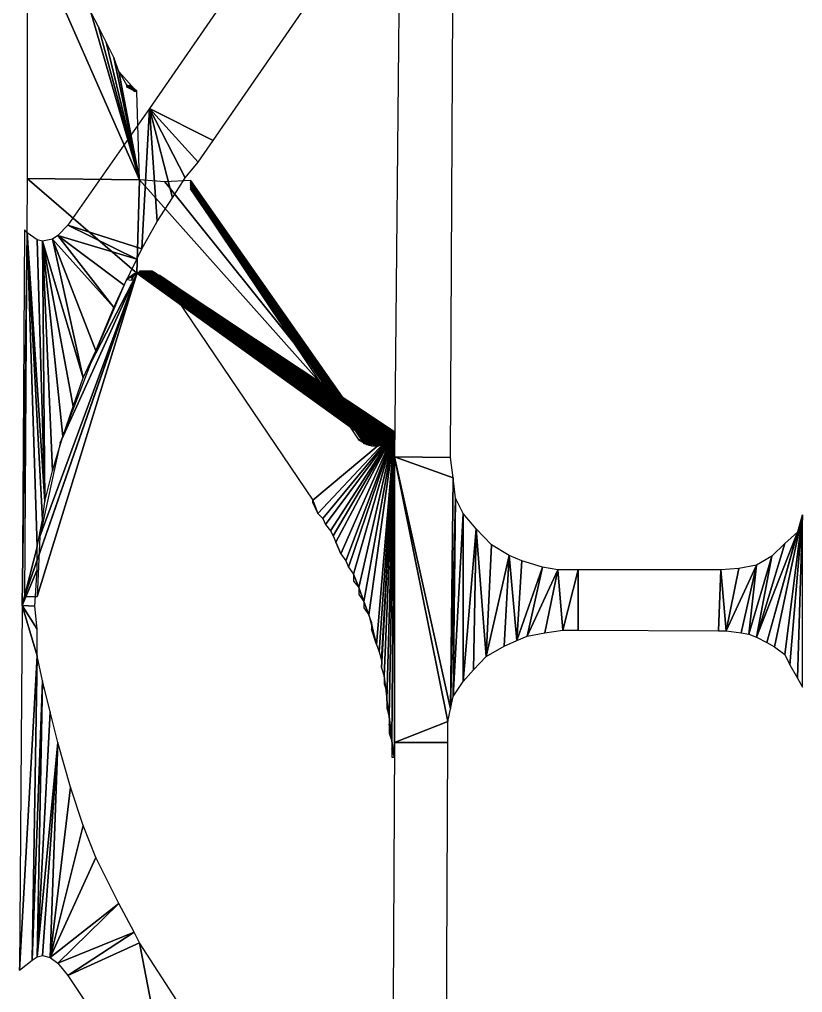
# Model space of a CAD drawing. Extents: x -35426928 to -35396732, y 11996534 to 12011444.
# Drawn here: x -35416552 to -35415324, y 12004177 to 12005702 of the extents above; entities that cross this region are included whole.
import ezdxf

# ---------------------------------------------------------------- set-up
doc = ezdxf.new("R2010")
doc.units = 0

msp = doc.modelspace()

# ---------------------------------------------------------------- linework, layer by layer
at = {"layer": 'mg_to_dxf', "color": 52}
for points in [[(-35416124, 12005888), (-35416348, 12005563), (-35416248, 12005513), (-35416024, 12005838)], [(-35416440, 12005714), (-35416440, 12005714), (-35416540, 12005852), (-35416364, 12005451)], [(-35416364, 12005451), (-35416364, 12005451), (-35416540, 12005852), (-35416540, 12005453)], [(-35415956, 12005823), (-35415964, 12005017), (-35415876, 12005016), (-35415872, 12005824)], [(-35416428, 12005691), (-35416428, 12005691), (-35416440, 12005714), (-35416364, 12005451)], [(-35416416, 12005667), (-35416416, 12005667), (-35416428, 12005691), (-35416364, 12005451)], [(-35416404, 12005643), (-35416404, 12005643), (-35416416, 12005667), (-35416364, 12005451)], [(-35416396, 12005621), (-35416396, 12005621), (-35416404, 12005643), (-35416364, 12005451)], [(-35416396, 12005621), (-35416396, 12005621), (-35416364, 12005451), (-35416368, 12005589)], [(-35416396, 12005621), (-35416396, 12005621), (-35416384, 12005600), (-35416368, 12005589)], [(-35416384, 12005600), (-35416384, 12005600), (-35416384, 12005597), (-35416368, 12005589)], [(-35416384, 12005597), (-35416384, 12005597), (-35416368, 12005589), (-35416380, 12005599)], [(-35416384, 12005597), (-35416384, 12005597), (-35416368, 12005589)], [(-35416384, 12005597), (-35416384, 12005597), (-35416384, 12005597), (-35416368, 12005589)], [(-35416384, 12005597), (-35416384, 12005597), (-35416368, 12005589)], [(-35416380, 12005599), (-35416380, 12005599), (-35416368, 12005589)], [(-35416380, 12005599), (-35416380, 12005599), (-35416380, 12005599), (-35416368, 12005589)], [(-35416380, 12005599), (-35416380, 12005599), (-35416368, 12005589)], [(-35416380, 12005599), (-35416380, 12005599), (-35416380, 12005599), (-35416368, 12005589)], [(-35416380, 12005599), (-35416380, 12005599), (-35416368, 12005589)], [(-35416380, 12005599), (-35416380, 12005599), (-35416380, 12005599), (-35416368, 12005589)], [(-35416380, 12005599), (-35416380, 12005599), (-35416368, 12005589)], [(-35416380, 12005599), (-35416380, 12005599), (-35416380, 12005599), (-35416368, 12005589)], [(-35416380, 12005599), (-35416380, 12005599), (-35416368, 12005589)], [(-35416380, 12005599), (-35416380, 12005599), (-35416380, 12005599), (-35416368, 12005589)], [(-35416380, 12005599), (-35416380, 12005599), (-35416368, 12005589)], [(-35416380, 12005599), (-35416380, 12005599), (-35416380, 12005597), (-35416368, 12005589)], [(-35416380, 12005597), (-35416380, 12005597), (-35416368, 12005589)], [(-35416380, 12005597), (-35416380, 12005597), (-35416368, 12005589), (-35416376, 12005597)], [(-35416376, 12005597), (-35416376, 12005597), (-35416368, 12005589)], [(-35416376, 12005597), (-35416376, 12005597), (-35416376, 12005597), (-35416368, 12005589)], [(-35416376, 12005597), (-35416376, 12005597), (-35416368, 12005589), (-35416368, 12005590)], [(-35416376, 12005597), (-35416376, 12005597), (-35416376, 12005597), (-35416368, 12005590)], [(-35416376, 12005597), (-35416376, 12005597), (-35416368, 12005590)], [(-35416376, 12005597), (-35416376, 12005597), (-35416376, 12005597), (-35416368, 12005590)], [(-35416376, 12005597), (-35416376, 12005597), (-35416368, 12005590)], [(-35416376, 12005597), (-35416376, 12005597), (-35416376, 12005597), (-35416368, 12005590)], [(-35416376, 12005597), (-35416376, 12005597), (-35416372, 12005590), (-35416368, 12005590)], [(-35416376, 12005597), (-35416376, 12005597), (-35416376, 12005597), (-35416372, 12005590)], [(-35416376, 12005597), (-35416376, 12005597), (-35416372, 12005590)], [(-35416376, 12005597), (-35416376, 12005597), (-35416376, 12005596), (-35416372, 12005590)], [(-35416376, 12005596), (-35416376, 12005596), (-35416372, 12005590)], [(-35416376, 12005596), (-35416376, 12005596), (-35416376, 12005596), (-35416372, 12005590)], [(-35416376, 12005596), (-35416376, 12005596), (-35416372, 12005590)], [(-35416376, 12005596), (-35416376, 12005596), (-35416376, 12005596), (-35416372, 12005590)], [(-35416376, 12005596), (-35416376, 12005596), (-35416372, 12005590)], [(-35416376, 12005596), (-35416376, 12005596), (-35416376, 12005596), (-35416372, 12005590)], [(-35416376, 12005596), (-35416376, 12005596), (-35416372, 12005590)], [(-35416376, 12005596), (-35416376, 12005596), (-35416376, 12005596), (-35416372, 12005590)], [(-35416376, 12005596), (-35416376, 12005596), (-35416372, 12005590)], [(-35416376, 12005596), (-35416376, 12005596), (-35416376, 12005596), (-35416372, 12005590)], [(-35416376, 12005596), (-35416376, 12005596), (-35416372, 12005590)], [(-35416376, 12005596), (-35416376, 12005596), (-35416376, 12005596), (-35416372, 12005590)], [(-35416376, 12005596), (-35416376, 12005596), (-35416372, 12005590), (-35416372, 12005592)], [(-35416376, 12005596), (-35416376, 12005596), (-35416376, 12005596), (-35416372, 12005592)], [(-35416376, 12005596), (-35416376, 12005596), (-35416372, 12005592)], [(-35416376, 12005596), (-35416376, 12005596), (-35416376, 12005595), (-35416372, 12005592)], [(-35416376, 12005595), (-35416376, 12005595), (-35416372, 12005592)], [(-35416376, 12005595), (-35416376, 12005595), (-35416376, 12005595), (-35416372, 12005592)], [(-35416376, 12005595), (-35416376, 12005595), (-35416372, 12005592)], [(-35416376, 12005595), (-35416376, 12005595), (-35416376, 12005595), (-35416372, 12005592)], [(-35416376, 12005595), (-35416376, 12005595), (-35416372, 12005592)], [(-35416376, 12005595), (-35416376, 12005595), (-35416376, 12005595), (-35416372, 12005592)], [(-35416376, 12005595), (-35416376, 12005595), (-35416372, 12005592)], [(-35416376, 12005595), (-35416376, 12005595), (-35416376, 12005595), (-35416372, 12005592)], [(-35416376, 12005595), (-35416376, 12005595), (-35416376, 12005593), (-35416372, 12005592)], [(-35416376, 12005595), (-35416376, 12005595), (-35416376, 12005593), (-35416376, 12005595)], [(-35416376, 12005595), (-35416376, 12005595), (-35416376, 12005595), (-35416376, 12005593)], [(-35416376, 12005595), (-35416376, 12005595), (-35416376, 12005593)], [(-35416376, 12005595), (-35416376, 12005595), (-35416376, 12005595), (-35416376, 12005593)], [(-35416376, 12005595), (-35416376, 12005595), (-35416376, 12005593)], [(-35416376, 12005595), (-35416376, 12005595), (-35416376, 12005593)], [(-35416376, 12005593), (-35416376, 12005593), (-35416376, 12005592), (-35416372, 12005592)], [(-35416376, 12005593), (-35416376, 12005593), (-35416376, 12005593)], [(-35416376, 12005593), (-35416376, 12005593), (-35416376, 12005593)], [(-35416376, 12005593), (-35416376, 12005593), (-35416376, 12005593)], [(-35416376, 12005593), (-35416376, 12005593), (-35416376, 12005593)], [(-35416376, 12005593), (-35416376, 12005593), (-35416376, 12005593)], [(-35416348, 12005563), (-35416348, 12005563), (-35416476, 12005380), (-35416360, 12005343)], [(-35416336, 12005386), (-35416336, 12005386), (-35416348, 12005563), (-35416360, 12005343)], [(-35416292, 12005454), (-35416292, 12005454), (-35416348, 12005563), (-35416312, 12005423)], [(-35416348, 12005563), (-35416348, 12005563), (-35416272, 12005479), (-35416248, 12005513)], [(-35416292, 12005454), (-35416292, 12005454), (-35416272, 12005479), (-35416348, 12005563)], [(-35416348, 12005563), (-35416348, 12005563), (-35416336, 12005386), (-35416312, 12005423)], [(-35416368, 12005305), (-35416368, 12005305), (-35416540, 12005453), (-35416544, 12004798)], [(-35416368, 12005305), (-35416368, 12005305), (-35416364, 12005451), (-35416540, 12005453)], [(-35416368, 12005305), (-35416368, 12005305), (-35415992, 12005034), (-35416364, 12005451)], [(-35416364, 12005451), (-35416364, 12005451), (-35415992, 12005034), (-35416324, 12005448)], [(-35416324, 12005448), (-35416324, 12005448), (-35415992, 12005034), (-35416284, 12005450)], [(-35416324, 12005448), (-35416324, 12005448), (-35415992, 12005034)], [(-35416284, 12005450), (-35416284, 12005450), (-35415992, 12005034)], [(-35416284, 12005450), (-35416284, 12005450), (-35416284, 12005450), (-35415992, 12005034)], [(-35416284, 12005450), (-35416284, 12005450), (-35415992, 12005034)], [(-35416284, 12005450), (-35416284, 12005450), (-35416284, 12005448), (-35415992, 12005034)], [(-35416284, 12005448), (-35416284, 12005448), (-35415992, 12005034)], [(-35416284, 12005448), (-35416284, 12005448), (-35416284, 12005448), (-35415992, 12005034)], [(-35416284, 12005448), (-35416284, 12005448), (-35415992, 12005034)], [(-35416284, 12005448), (-35416284, 12005448), (-35416284, 12005448), (-35415992, 12005034)], [(-35416284, 12005448), (-35416284, 12005448), (-35415992, 12005034)], [(-35416284, 12005448), (-35416284, 12005448), (-35416284, 12005448), (-35415992, 12005034)], [(-35416284, 12005448), (-35416284, 12005448), (-35415992, 12005034)], [(-35416284, 12005448), (-35416284, 12005448), (-35416284, 12005448), (-35415992, 12005034)], [(-35416284, 12005448), (-35416284, 12005448), (-35415992, 12005034)], [(-35416284, 12005448), (-35416284, 12005448), (-35416284, 12005448), (-35415992, 12005034)], [(-35416284, 12005448), (-35416284, 12005448), (-35415996, 12005034), (-35415992, 12005034)], [(-35416284, 12005448), (-35416284, 12005448), (-35416284, 12005447), (-35415996, 12005034)], [(-35416284, 12005447), (-35416284, 12005447), (-35416284, 12005447), (-35415996, 12005034)], [(-35416284, 12005447), (-35416284, 12005447), (-35415996, 12005034)], [(-35416284, 12005447), (-35416284, 12005447), (-35416284, 12005447), (-35415996, 12005034)], [(-35416284, 12005447), (-35416284, 12005447), (-35415996, 12005034)], [(-35416284, 12005447), (-35416284, 12005447), (-35416284, 12005447), (-35415996, 12005034)], [(-35416284, 12005447), (-35416284, 12005447), (-35415996, 12005034)], [(-35416284, 12005447), (-35416284, 12005447), (-35416284, 12005447), (-35415996, 12005034)], [(-35416284, 12005447), (-35416284, 12005447), (-35415996, 12005034)], [(-35416284, 12005447), (-35416284, 12005447), (-35416284, 12005447), (-35415996, 12005034)], [(-35416284, 12005447), (-35416284, 12005447), (-35416000, 12005034), (-35415996, 12005034)], [(-35416284, 12005447), (-35416284, 12005447), (-35416284, 12005446), (-35416000, 12005034)], [(-35416284, 12005446), (-35416284, 12005446), (-35416000, 12005034)], [(-35416284, 12005446), (-35416284, 12005446), (-35416284, 12005446), (-35416000, 12005034)], [(-35416284, 12005446), (-35416284, 12005446), (-35416000, 12005034)], [(-35416284, 12005446), (-35416284, 12005446), (-35416284, 12005446), (-35416000, 12005034)], [(-35416284, 12005446), (-35416284, 12005446), (-35416000, 12005034), (-35416000, 12005035)], [(-35416284, 12005446), (-35416284, 12005446), (-35416284, 12005446), (-35416000, 12005035)], [(-35416284, 12005446), (-35416284, 12005446), (-35416000, 12005035)], [(-35416284, 12005446), (-35416284, 12005446), (-35416284, 12005446), (-35416000, 12005035)], [(-35416284, 12005446), (-35416284, 12005446), (-35416000, 12005035)], [(-35416284, 12005446), (-35416284, 12005446), (-35416284, 12005446), (-35416000, 12005035)], [(-35416284, 12005446), (-35416284, 12005446), (-35416000, 12005035)], [(-35416284, 12005446), (-35416284, 12005446), (-35416284, 12005444), (-35416000, 12005035)], [(-35416284, 12005444), (-35416284, 12005444), (-35416000, 12005035)], [(-35416284, 12005444), (-35416284, 12005444), (-35416284, 12005444), (-35416000, 12005035)], [(-35416284, 12005444), (-35416284, 12005444), (-35416000, 12005035)], [(-35416284, 12005444), (-35416284, 12005444), (-35416284, 12005444), (-35416000, 12005035)], [(-35416284, 12005444), (-35416284, 12005444), (-35416000, 12005035)], [(-35416284, 12005444), (-35416284, 12005444), (-35416284, 12005444), (-35416000, 12005035)], [(-35416284, 12005444), (-35416284, 12005444), (-35416000, 12005035)], [(-35416284, 12005444), (-35416284, 12005444), (-35416284, 12005444), (-35416000, 12005035)], [(-35416284, 12005444), (-35416284, 12005444), (-35416000, 12005035)], [(-35416284, 12005444), (-35416284, 12005444), (-35416284, 12005444), (-35416000, 12005035)], [(-35416284, 12005444), (-35416284, 12005444), (-35416000, 12005035)], [(-35416284, 12005444), (-35416284, 12005444), (-35416284, 12005444), (-35416000, 12005035)], [(-35416284, 12005444), (-35416284, 12005444), (-35416004, 12005035), (-35416000, 12005035)], [(-35416284, 12005444), (-35416284, 12005444), (-35416284, 12005443), (-35416004, 12005035)], [(-35416284, 12005443), (-35416284, 12005443), (-35416284, 12005443), (-35416004, 12005035)], [(-35416284, 12005443), (-35416284, 12005443), (-35416004, 12005035)], [(-35416284, 12005443), (-35416284, 12005443), (-35416284, 12005443), (-35416004, 12005035)], [(-35416284, 12005443), (-35416284, 12005443), (-35416004, 12005035)], [(-35416284, 12005443), (-35416284, 12005443), (-35416284, 12005443), (-35416004, 12005035)], [(-35416284, 12005443), (-35416284, 12005443), (-35416004, 12005035)], [(-35416284, 12005443), (-35416284, 12005443), (-35416284, 12005443), (-35416004, 12005035)], [(-35416284, 12005443), (-35416284, 12005443), (-35416004, 12005035), (-35416004, 12005036)], [(-35416284, 12005443), (-35416284, 12005443), (-35416284, 12005442), (-35416004, 12005036)], [(-35416284, 12005442), (-35416284, 12005442), (-35416004, 12005036)], [(-35416284, 12005442), (-35416284, 12005442), (-35416284, 12005442), (-35416004, 12005036)], [(-35416284, 12005442), (-35416284, 12005442), (-35416004, 12005036)], [(-35416284, 12005442), (-35416284, 12005442), (-35416284, 12005442), (-35416004, 12005036)], [(-35416284, 12005442), (-35416284, 12005442), (-35416004, 12005036)], [(-35416284, 12005442), (-35416284, 12005442), (-35416284, 12005442), (-35416004, 12005036)], [(-35416284, 12005442), (-35416284, 12005442), (-35416004, 12005036)], [(-35416284, 12005442), (-35416284, 12005442), (-35416284, 12005442), (-35416004, 12005036)], [(-35416284, 12005442), (-35416284, 12005442), (-35416004, 12005036)], [(-35416284, 12005442), (-35416284, 12005442), (-35416284, 12005442), (-35416004, 12005036)], [(-35416284, 12005442), (-35416284, 12005442), (-35416004, 12005036)], [(-35416284, 12005442), (-35416284, 12005442), (-35416284, 12005442), (-35416004, 12005036)], [(-35416284, 12005442), (-35416284, 12005442), (-35416008, 12005036), (-35416004, 12005036)], [(-35416284, 12005442), (-35416284, 12005442), (-35416284, 12005440), (-35416008, 12005036)], [(-35416284, 12005440), (-35416284, 12005440), (-35416284, 12005440), (-35416008, 12005036)], [(-35416284, 12005440), (-35416284, 12005440), (-35416008, 12005036)], [(-35416284, 12005440), (-35416284, 12005440), (-35416284, 12005440), (-35416008, 12005036)], [(-35416284, 12005440), (-35416284, 12005440), (-35416008, 12005036), (-35416008, 12005038)], [(-35416284, 12005440), (-35416284, 12005440), (-35416284, 12005440), (-35416008, 12005038)], [(-35416284, 12005440), (-35416284, 12005440), (-35416008, 12005038)], [(-35416284, 12005440), (-35416284, 12005440), (-35416284, 12005440), (-35416008, 12005038)], [(-35416284, 12005440), (-35416284, 12005440), (-35416008, 12005038)], [(-35416284, 12005440), (-35416284, 12005440), (-35416284, 12005440), (-35416008, 12005038)], [(-35416284, 12005440), (-35416284, 12005440), (-35416008, 12005038)], [(-35416284, 12005440), (-35416284, 12005440), (-35416284, 12005440), (-35416008, 12005038)], [(-35416284, 12005440), (-35416284, 12005440), (-35416008, 12005038)], [(-35416284, 12005440), (-35416284, 12005440), (-35416284, 12005439), (-35416008, 12005038)], [(-35416284, 12005439), (-35416284, 12005439), (-35416008, 12005038)], [(-35416284, 12005439), (-35416284, 12005439), (-35416284, 12005439), (-35416008, 12005038)], [(-35416284, 12005439), (-35416284, 12005439), (-35416008, 12005038)], [(-35416284, 12005439), (-35416284, 12005439), (-35416284, 12005439), (-35416008, 12005038)], [(-35416284, 12005439), (-35416284, 12005439), (-35416008, 12005038)], [(-35416284, 12005439), (-35416284, 12005439), (-35416284, 12005439), (-35416008, 12005038)], [(-35416284, 12005439), (-35416284, 12005439), (-35416008, 12005038)], [(-35416284, 12005439), (-35416284, 12005439), (-35416284, 12005439), (-35416008, 12005038)], [(-35416284, 12005439), (-35416284, 12005439), (-35416008, 12005038)], [(-35416284, 12005439), (-35416284, 12005439), (-35416284, 12005439), (-35416008, 12005038)], [(-35416284, 12005439), (-35416284, 12005439), (-35416012, 12005038), (-35416008, 12005038)], [(-35416284, 12005439), (-35416284, 12005439), (-35416012, 12005038), (-35416012, 12005039)], [(-35416284, 12005439), (-35416284, 12005439), (-35416284, 12005437), (-35416012, 12005039)], [(-35416284, 12005437), (-35416284, 12005437), (-35416020, 12005043), (-35416012, 12005039)], [(-35416492, 12005364), (-35416492, 12005364), (-35416368, 12005327), (-35416476, 12005380)], [(-35416360, 12005343), (-35416360, 12005343), (-35416476, 12005380), (-35416368, 12005327)], [(-35416540, 12005368), (-35416540, 12005368), (-35416544, 12005373), (-35416548, 12004784)], [(-35416524, 12004876), (-35416524, 12004876), (-35416540, 12005368), (-35416548, 12004784)], [(-35416524, 12005357), (-35416524, 12005357), (-35416540, 12005368), (-35416512, 12004947)], [(-35416512, 12004947), (-35416512, 12004947), (-35416540, 12005368), (-35416516, 12004918)], [(-35416516, 12004918), (-35416516, 12004918), (-35416540, 12005368), (-35416524, 12004876)], [(-35416512, 12004947), (-35416512, 12004947), (-35416516, 12005355), (-35416524, 12005357)], [(-35416516, 12005355), (-35416516, 12005355), (-35416452, 12005141), (-35416500, 12005358)], [(-35416484, 12005049), (-35416484, 12005049), (-35416516, 12005355), (-35416500, 12004995)], [(-35416484, 12005049), (-35416484, 12005049), (-35416468, 12005096), (-35416516, 12005355)], [(-35416516, 12005355), (-35416516, 12005355), (-35416512, 12004947), (-35416500, 12004995)], [(-35416468, 12005096), (-35416468, 12005096), (-35416452, 12005141), (-35416516, 12005355)], [(-35416500, 12005358), (-35416500, 12005358), (-35416404, 12005251), (-35416492, 12005364)], [(-35416452, 12005141), (-35416452, 12005141), (-35416432, 12005183), (-35416500, 12005358)], [(-35416432, 12005183), (-35416432, 12005183), (-35416404, 12005251), (-35416500, 12005358)], [(-35416492, 12005364), (-35416492, 12005364), (-35416388, 12005286), (-35416368, 12005327)], [(-35416404, 12005251), (-35416404, 12005251), (-35416388, 12005286), (-35416492, 12005364)], [(-35416368, 12005305), (-35416368, 12005305), (-35416544, 12004798), (-35416368, 12005304)], [(-35416368, 12005304), (-35416368, 12005304), (-35416368, 12005304), (-35416544, 12004798)], [(-35416368, 12005304), (-35416368, 12005304), (-35416544, 12004798)], [(-35416368, 12005304), (-35416368, 12005304), (-35416368, 12005304), (-35416544, 12004798)], [(-35416368, 12005304), (-35416368, 12005304), (-35416544, 12004798), (-35416524, 12004798)], [(-35416368, 12005304), (-35416368, 12005304), (-35416368, 12005304), (-35416524, 12004798)], [(-35416368, 12005304), (-35416368, 12005304), (-35416520, 12004892), (-35416524, 12004798)], [(-35416368, 12005304), (-35416368, 12005304), (-35416368, 12005304), (-35416520, 12004892)], [(-35416368, 12005304), (-35416368, 12005304), (-35416488, 12005039), (-35416520, 12004892)], [(-35416368, 12005304), (-35416368, 12005304), (-35416368, 12005304), (-35416488, 12005039)], [(-35416368, 12005304), (-35416368, 12005304), (-35416440, 12005164), (-35416488, 12005039)], [(-35416368, 12005304), (-35416368, 12005304), (-35416384, 12005295), (-35416440, 12005164)], [(-35416368, 12005304), (-35416368, 12005304), (-35416372, 12005304), (-35416384, 12005295)], [(-35416372, 12005304), (-35416372, 12005304), (-35416372, 12005304), (-35416384, 12005295)], [(-35416372, 12005304), (-35416372, 12005304), (-35416384, 12005295), (-35416376, 12005294)], [(-35416372, 12005304), (-35416372, 12005304), (-35416372, 12005304), (-35416376, 12005294)], [(-35416372, 12005304), (-35416372, 12005304), (-35416376, 12005294)], [(-35416372, 12005304), (-35416372, 12005304), (-35416372, 12005304), (-35416376, 12005294)], [(-35416372, 12005304), (-35416372, 12005304), (-35416376, 12005295), (-35416376, 12005294)], [(-35416372, 12005304), (-35416372, 12005304), (-35416376, 12005295), (-35416372, 12005302)], [(-35416368, 12005306), (-35416368, 12005306), (-35415984, 12005035), (-35415984, 12005036)], [(-35416364, 12005306), (-35416364, 12005306), (-35416368, 12005306), (-35415984, 12005036)], [(-35416368, 12005306), (-35416368, 12005306), (-35415984, 12005035)], [(-35416368, 12005306), (-35416368, 12005306), (-35416368, 12005306), (-35415984, 12005035)], [(-35416368, 12005306), (-35416368, 12005306), (-35415984, 12005035)], [(-35416368, 12005306), (-35416368, 12005306), (-35416368, 12005306), (-35415984, 12005035)], [(-35416368, 12005306), (-35416368, 12005306), (-35415984, 12005035)], [(-35416368, 12005306), (-35416368, 12005306), (-35416368, 12005306), (-35415984, 12005035)], [(-35416368, 12005306), (-35416368, 12005306), (-35415984, 12005035)], [(-35416368, 12005306), (-35416368, 12005306), (-35416368, 12005306), (-35415984, 12005035)], [(-35416368, 12005306), (-35416368, 12005306), (-35415984, 12005035)], [(-35416368, 12005306), (-35416368, 12005306), (-35416368, 12005305), (-35415984, 12005035)], [(-35416368, 12005305), (-35416368, 12005305), (-35415984, 12005035)], [(-35416368, 12005305), (-35416368, 12005305), (-35416368, 12005305), (-35415984, 12005035)], [(-35416368, 12005305), (-35416368, 12005305), (-35415984, 12005035)], [(-35416368, 12005305), (-35416368, 12005305), (-35416368, 12005305), (-35415984, 12005035)], [(-35416368, 12005305), (-35416368, 12005305), (-35415984, 12005035)], [(-35416368, 12005305), (-35416368, 12005305), (-35416368, 12005305), (-35415984, 12005035)], [(-35416368, 12005305), (-35416368, 12005305), (-35415984, 12005035)], [(-35416368, 12005305), (-35416368, 12005305), (-35416368, 12005305), (-35415984, 12005035)], [(-35416368, 12005305), (-35416368, 12005305), (-35415984, 12005035)], [(-35416368, 12005305), (-35416368, 12005305), (-35416368, 12005305), (-35415984, 12005035)], [(-35416368, 12005305), (-35416368, 12005305), (-35415984, 12005035)], [(-35416368, 12005305), (-35416368, 12005305), (-35416368, 12005305), (-35415984, 12005035)], [(-35416368, 12005305), (-35416368, 12005305), (-35415988, 12005035), (-35415984, 12005035)], [(-35416368, 12005305), (-35416368, 12005305), (-35416368, 12005305), (-35415988, 12005035)], [(-35416368, 12005305), (-35416368, 12005305), (-35416368, 12005305), (-35415988, 12005035)], [(-35416368, 12005305), (-35416368, 12005305), (-35415988, 12005034), (-35415988, 12005035)], [(-35416368, 12005305), (-35416368, 12005305), (-35416368, 12005305), (-35415988, 12005035)], [(-35416368, 12005305), (-35416368, 12005305), (-35415988, 12005034)], [(-35416368, 12005305), (-35416368, 12005305), (-35416368, 12005305), (-35415988, 12005034)], [(-35416368, 12005305), (-35416368, 12005305), (-35415988, 12005034)], [(-35416368, 12005305), (-35416368, 12005305), (-35416368, 12005305), (-35415988, 12005034)], [(-35416368, 12005305), (-35416368, 12005305), (-35415992, 12005034), (-35415988, 12005034)], [(-35416360, 12005308), (-35416360, 12005308), (-35416364, 12005308), (-35415980, 12005036)], [(-35416364, 12005308), (-35416364, 12005308), (-35415980, 12005036)], [(-35416364, 12005308), (-35416364, 12005308), (-35416364, 12005308), (-35415980, 12005036)], [(-35416364, 12005308), (-35416364, 12005308), (-35415980, 12005036)], [(-35416364, 12005308), (-35416364, 12005308), (-35416364, 12005306), (-35415980, 12005036)], [(-35416364, 12005306), (-35416364, 12005306), (-35415980, 12005036)], [(-35416364, 12005306), (-35416364, 12005306), (-35416364, 12005306), (-35415980, 12005036)], [(-35416364, 12005306), (-35416364, 12005306), (-35415984, 12005036), (-35415980, 12005036)], [(-35416364, 12005306), (-35416364, 12005306), (-35416364, 12005306), (-35415984, 12005036)], [(-35416364, 12005306), (-35416364, 12005306), (-35415984, 12005036)], [(-35416364, 12005306), (-35416364, 12005306), (-35416364, 12005306), (-35415984, 12005036)], [(-35416364, 12005306), (-35416364, 12005306), (-35415984, 12005036)], [(-35416364, 12005306), (-35416364, 12005306), (-35416364, 12005306), (-35415984, 12005036)], [(-35416364, 12005306), (-35416364, 12005306), (-35415984, 12005036)], [(-35416364, 12005306), (-35416364, 12005306), (-35416364, 12005306), (-35415984, 12005036)], [(-35416356, 12005308), (-35416356, 12005308), (-35416360, 12005308), (-35415976, 12005038)], [(-35416360, 12005308), (-35416360, 12005308), (-35415976, 12005038)], [(-35416360, 12005308), (-35416360, 12005308), (-35416360, 12005308), (-35415976, 12005038)], [(-35416360, 12005308), (-35416360, 12005308), (-35415976, 12005038)], [(-35416360, 12005308), (-35416360, 12005308), (-35416360, 12005308), (-35415976, 12005038)], [(-35416360, 12005308), (-35416360, 12005308), (-35415976, 12005038)], [(-35416360, 12005308), (-35416360, 12005308), (-35416360, 12005308), (-35415976, 12005038)], [(-35416360, 12005308), (-35416360, 12005308), (-35415980, 12005038), (-35415976, 12005038)], [(-35416360, 12005308), (-35416360, 12005308), (-35416360, 12005308), (-35415980, 12005038)], [(-35416360, 12005308), (-35416360, 12005308), (-35415980, 12005038)], [(-35416360, 12005308), (-35416360, 12005308), (-35416360, 12005308), (-35415980, 12005038)], [(-35416360, 12005308), (-35416360, 12005308), (-35415980, 12005038)], [(-35416360, 12005308), (-35416360, 12005308), (-35416360, 12005308), (-35415980, 12005038)], [(-35416360, 12005308), (-35416360, 12005308), (-35415980, 12005038)], [(-35416360, 12005308), (-35416360, 12005308), (-35416360, 12005308), (-35415980, 12005038)], [(-35416360, 12005308), (-35416360, 12005308), (-35415980, 12005038)], [(-35416360, 12005308), (-35416360, 12005308), (-35416360, 12005308), (-35415980, 12005038)], [(-35416360, 12005308), (-35416360, 12005308), (-35415980, 12005036), (-35415980, 12005038)], [(-35416360, 12005308), (-35416360, 12005308), (-35416360, 12005308), (-35415980, 12005038)], [(-35416360, 12005308), (-35416360, 12005308), (-35415980, 12005036)], [(-35416360, 12005308), (-35416360, 12005308), (-35416360, 12005308), (-35415980, 12005036)], [(-35416360, 12005308), (-35416360, 12005308), (-35415980, 12005036)], [(-35416352, 12005308), (-35416352, 12005308), (-35416356, 12005308), (-35415976, 12005039)], [(-35416356, 12005308), (-35416356, 12005308), (-35415976, 12005039)], [(-35416356, 12005308), (-35416356, 12005308), (-35416356, 12005308), (-35415976, 12005039)], [(-35416356, 12005308), (-35416356, 12005308), (-35415976, 12005039)], [(-35416356, 12005308), (-35416356, 12005308), (-35416356, 12005308), (-35415976, 12005039)], [(-35416356, 12005308), (-35416356, 12005308), (-35415976, 12005038), (-35415976, 12005039)], [(-35416356, 12005308), (-35416356, 12005308), (-35416356, 12005308), (-35415976, 12005039)], [(-35416356, 12005308), (-35416356, 12005308), (-35415976, 12005038)], [(-35416356, 12005308), (-35416356, 12005308), (-35416356, 12005308), (-35415976, 12005038)], [(-35416356, 12005308), (-35416356, 12005308), (-35415976, 12005038)], [(-35416348, 12005308), (-35416348, 12005308), (-35416352, 12005308), (-35415976, 12005039)], [(-35416352, 12005308), (-35416352, 12005308), (-35416352, 12005308), (-35415976, 12005039)], [(-35416352, 12005308), (-35416352, 12005308), (-35415976, 12005039)], [(-35416352, 12005308), (-35416352, 12005308), (-35416352, 12005308), (-35415976, 12005039)], [(-35416352, 12005308), (-35416352, 12005308), (-35415976, 12005039)], [(-35416352, 12005308), (-35416352, 12005308), (-35416352, 12005308), (-35415976, 12005039)], [(-35416352, 12005308), (-35416352, 12005308), (-35415976, 12005039)], [(-35416352, 12005308), (-35416352, 12005308), (-35416352, 12005308), (-35415976, 12005039)], [(-35416352, 12005308), (-35416352, 12005308), (-35415976, 12005039)], [(-35416344, 12005308), (-35416344, 12005308), (-35416348, 12005308), (-35415976, 12005041)], [(-35416348, 12005308), (-35416348, 12005308), (-35415976, 12005041)], [(-35416348, 12005308), (-35416348, 12005308), (-35416348, 12005308), (-35415976, 12005041)], [(-35416348, 12005308), (-35416348, 12005308), (-35415976, 12005041)], [(-35416348, 12005308), (-35416348, 12005308), (-35416348, 12005308), (-35415976, 12005041)], [(-35416348, 12005308), (-35416348, 12005308), (-35415976, 12005041)], [(-35416348, 12005308), (-35416348, 12005308), (-35416348, 12005308), (-35415976, 12005041)], [(-35416348, 12005308), (-35416348, 12005308), (-35415976, 12005041)], [(-35416348, 12005308), (-35416348, 12005308), (-35416348, 12005308), (-35415976, 12005041)], [(-35416348, 12005308), (-35416348, 12005308), (-35415976, 12005041)], [(-35416348, 12005308), (-35416348, 12005308), (-35416348, 12005308), (-35415976, 12005041)], [(-35416348, 12005308), (-35416348, 12005308), (-35415976, 12005041)], [(-35416348, 12005308), (-35416348, 12005308), (-35416348, 12005308), (-35415976, 12005041)], [(-35416348, 12005308), (-35416348, 12005308), (-35415976, 12005041)], [(-35416348, 12005308), (-35416348, 12005308), (-35416348, 12005308), (-35415976, 12005041)], [(-35416348, 12005308), (-35416348, 12005308), (-35415976, 12005039), (-35415976, 12005041)], [(-35416348, 12005308), (-35416348, 12005308), (-35416348, 12005308), (-35415976, 12005041)], [(-35416348, 12005308), (-35416348, 12005308), (-35415976, 12005039)], [(-35416348, 12005308), (-35416348, 12005308), (-35416348, 12005308), (-35415976, 12005039)], [(-35416348, 12005308), (-35416348, 12005308), (-35415976, 12005039)], [(-35416344, 12005306), (-35416344, 12005306), (-35415976, 12005041), (-35416344, 12005308)], [(-35416340, 12005306), (-35416340, 12005306), (-35416344, 12005306), (-35415972, 12005043)], [(-35416344, 12005306), (-35416344, 12005306), (-35415972, 12005043)], [(-35416344, 12005306), (-35416344, 12005306), (-35416344, 12005306), (-35415972, 12005043)], [(-35416344, 12005306), (-35416344, 12005306), (-35415972, 12005043)], [(-35416344, 12005306), (-35416344, 12005306), (-35416344, 12005306), (-35415972, 12005043)], [(-35416344, 12005306), (-35416344, 12005306), (-35415972, 12005042), (-35415972, 12005043)], [(-35416344, 12005306), (-35416344, 12005306), (-35416344, 12005306), (-35415972, 12005043)], [(-35416344, 12005306), (-35416344, 12005306), (-35415972, 12005042)], [(-35416344, 12005306), (-35416344, 12005306), (-35416344, 12005306), (-35415972, 12005042)], [(-35416344, 12005306), (-35416344, 12005306), (-35415972, 12005042)], [(-35416344, 12005306), (-35416344, 12005306), (-35416344, 12005306), (-35415972, 12005042)], [(-35416344, 12005306), (-35416344, 12005306), (-35415976, 12005042), (-35415972, 12005042)], [(-35416344, 12005306), (-35416344, 12005306), (-35416344, 12005306), (-35415976, 12005042)], [(-35416344, 12005306), (-35416344, 12005306), (-35415976, 12005042)], [(-35416344, 12005306), (-35416344, 12005306), (-35416344, 12005306), (-35415976, 12005042)], [(-35416344, 12005306), (-35416344, 12005306), (-35415976, 12005042)], [(-35416344, 12005306), (-35416344, 12005306), (-35416344, 12005306), (-35415976, 12005042)], [(-35416344, 12005306), (-35416344, 12005306), (-35415976, 12005042)], [(-35416344, 12005306), (-35416344, 12005306), (-35416344, 12005306), (-35415976, 12005042)], [(-35416344, 12005306), (-35416344, 12005306), (-35415976, 12005042)], [(-35416344, 12005306), (-35416344, 12005306), (-35415976, 12005041), (-35415976, 12005042)], [(-35416340, 12005305), (-35416340, 12005305), (-35415972, 12005043), (-35416340, 12005306)], [(-35416340, 12005306), (-35416340, 12005306), (-35415972, 12005043)], [(-35416340, 12005304), (-35416340, 12005304), (-35415968, 12005046), (-35416340, 12005305)], [(-35416340, 12005305), (-35416340, 12005305), (-35415968, 12005046)], [(-35416340, 12005305), (-35416340, 12005305), (-35416340, 12005305), (-35415968, 12005046)], [(-35416340, 12005305), (-35416340, 12005305), (-35415972, 12005046), (-35415968, 12005046)], [(-35416340, 12005305), (-35416340, 12005305), (-35416340, 12005305), (-35415972, 12005046)], [(-35416340, 12005305), (-35416340, 12005305), (-35415972, 12005045), (-35415972, 12005046)], [(-35416340, 12005305), (-35416340, 12005305), (-35416340, 12005305), (-35415972, 12005046)], [(-35416340, 12005305), (-35416340, 12005305), (-35415972, 12005045)], [(-35416340, 12005305), (-35416340, 12005305), (-35416340, 12005305), (-35415972, 12005045)], [(-35416340, 12005305), (-35416340, 12005305), (-35415972, 12005045)], [(-35416340, 12005305), (-35416340, 12005305), (-35416340, 12005305), (-35415972, 12005045)], [(-35416340, 12005305), (-35416340, 12005305), (-35415972, 12005045)], [(-35416340, 12005305), (-35416340, 12005305), (-35416340, 12005305), (-35415972, 12005045)], [(-35416340, 12005305), (-35416340, 12005305), (-35415972, 12005045)], [(-35416340, 12005305), (-35416340, 12005305), (-35416340, 12005305), (-35415972, 12005045)], [(-35416340, 12005305), (-35416340, 12005305), (-35415972, 12005043), (-35415972, 12005045)], [(-35416340, 12005305), (-35416340, 12005305), (-35416340, 12005305), (-35415972, 12005045)], [(-35416340, 12005305), (-35416340, 12005305), (-35415972, 12005043)], [(-35416340, 12005305), (-35416340, 12005305), (-35416340, 12005305), (-35415972, 12005043)], [(-35416340, 12005305), (-35416340, 12005305), (-35415972, 12005043)], [(-35416340, 12005305), (-35416340, 12005305), (-35416340, 12005305), (-35415972, 12005043)], [(-35416340, 12005305), (-35416340, 12005305), (-35415972, 12005043)], [(-35416340, 12005305), (-35416340, 12005305), (-35416340, 12005305), (-35415972, 12005043)], [(-35416340, 12005305), (-35416340, 12005305), (-35415972, 12005043)], [(-35416336, 12005302), (-35416336, 12005302), (-35416340, 12005304), (-35415968, 12005048)], [(-35416340, 12005304), (-35416340, 12005304), (-35415968, 12005048)], [(-35416340, 12005304), (-35416340, 12005304), (-35416340, 12005304), (-35415968, 12005048)], [(-35416340, 12005304), (-35416340, 12005304), (-35415968, 12005048)], [(-35416340, 12005304), (-35416340, 12005304), (-35416340, 12005304), (-35415968, 12005048)], [(-35416340, 12005304), (-35416340, 12005304), (-35415968, 12005048)], [(-35416340, 12005304), (-35416340, 12005304), (-35416340, 12005304), (-35415968, 12005048)], [(-35416340, 12005304), (-35416340, 12005304), (-35415968, 12005048)], [(-35416340, 12005304), (-35416340, 12005304), (-35416340, 12005304), (-35415968, 12005048)], [(-35416340, 12005304), (-35416340, 12005304), (-35415968, 12005048)], [(-35416340, 12005304), (-35416340, 12005304), (-35416340, 12005304), (-35415968, 12005048)], [(-35416340, 12005304), (-35416340, 12005304), (-35415968, 12005046), (-35415968, 12005048)], [(-35416340, 12005304), (-35416340, 12005304), (-35416340, 12005304), (-35415968, 12005048)], [(-35416340, 12005304), (-35416340, 12005304), (-35415968, 12005046)], [(-35416340, 12005304), (-35416340, 12005304), (-35416340, 12005304), (-35415968, 12005046)], [(-35416340, 12005304), (-35416340, 12005304), (-35415968, 12005046)], [(-35416340, 12005304), (-35416340, 12005304), (-35416340, 12005304), (-35415968, 12005046)], [(-35416340, 12005304), (-35416340, 12005304), (-35415968, 12005046)], [(-35416340, 12005304), (-35416340, 12005304), (-35416340, 12005304), (-35415968, 12005046)], [(-35416340, 12005304), (-35416340, 12005304), (-35415968, 12005046)], [(-35416372, 12005302), (-35416372, 12005302), (-35416372, 12005302), (-35416376, 12005295)], [(-35416372, 12005302), (-35416372, 12005302), (-35416376, 12005295)], [(-35416372, 12005302), (-35416372, 12005302), (-35416372, 12005302), (-35416376, 12005295)], [(-35416372, 12005302), (-35416372, 12005302), (-35416376, 12005295)], [(-35416372, 12005302), (-35416372, 12005302), (-35416372, 12005302), (-35416376, 12005295)], [(-35416372, 12005302), (-35416372, 12005302), (-35416376, 12005295)], [(-35416372, 12005302), (-35416372, 12005302), (-35416372, 12005302), (-35416376, 12005295)], [(-35416372, 12005302), (-35416372, 12005302), (-35416376, 12005295)], [(-35416372, 12005302), (-35416372, 12005302), (-35416372, 12005302), (-35416376, 12005295)], [(-35416372, 12005302), (-35416372, 12005302), (-35416376, 12005295)], [(-35416372, 12005302), (-35416372, 12005302), (-35416372, 12005302), (-35416376, 12005295)], [(-35416372, 12005302), (-35416372, 12005302), (-35416376, 12005295)], [(-35416372, 12005302), (-35416372, 12005302), (-35416372, 12005302), (-35416376, 12005295)], [(-35416372, 12005302), (-35416372, 12005302), (-35416376, 12005297), (-35416376, 12005295)], [(-35416372, 12005302), (-35416372, 12005302), (-35416372, 12005302), (-35416376, 12005297)], [(-35416372, 12005302), (-35416372, 12005302), (-35416376, 12005297)], [(-35416372, 12005302), (-35416372, 12005302), (-35416372, 12005302), (-35416376, 12005297)], [(-35416372, 12005302), (-35416372, 12005302), (-35416376, 12005297)], [(-35416372, 12005302), (-35416372, 12005302), (-35416376, 12005301), (-35416376, 12005297)], [(-35416376, 12005301), (-35416376, 12005301), (-35416376, 12005297)], [(-35416376, 12005301), (-35416376, 12005301), (-35416376, 12005301), (-35416376, 12005297)], [(-35416376, 12005301), (-35416376, 12005301), (-35416376, 12005297)], [(-35416376, 12005301), (-35416376, 12005301), (-35416376, 12005301), (-35416376, 12005297)], [(-35416376, 12005301), (-35416376, 12005301), (-35416376, 12005297)], [(-35416376, 12005301), (-35416376, 12005301), (-35416376, 12005301), (-35416376, 12005297)], [(-35416376, 12005301), (-35416376, 12005301), (-35416376, 12005297)], [(-35416376, 12005301), (-35416376, 12005301), (-35416376, 12005301), (-35416376, 12005297)], [(-35416376, 12005301), (-35416376, 12005301), (-35416376, 12005298), (-35416376, 12005297)], [(-35416376, 12005301), (-35416376, 12005301), (-35416376, 12005301), (-35416376, 12005298)], [(-35416376, 12005301), (-35416376, 12005301), (-35416376, 12005298)], [(-35416376, 12005301), (-35416376, 12005301), (-35416376, 12005301), (-35416376, 12005298)], [(-35416376, 12005301), (-35416376, 12005301), (-35416376, 12005298)], [(-35416376, 12005301), (-35416376, 12005301), (-35416376, 12005301), (-35416376, 12005298)], [(-35416376, 12005301), (-35416376, 12005301), (-35416376, 12005300), (-35416376, 12005298)], [(-35416376, 12005300), (-35416376, 12005300), (-35416376, 12005298)], [(-35416376, 12005300), (-35416376, 12005300), (-35416376, 12005298)], [(-35416376, 12005300), (-35416376, 12005300), (-35416376, 12005300), (-35416376, 12005298)], [(-35416376, 12005300), (-35416376, 12005300), (-35416376, 12005298)], [(-35416376, 12005300), (-35416376, 12005300), (-35416376, 12005300), (-35416376, 12005298)], [(-35416376, 12005300), (-35416376, 12005300), (-35416376, 12005298)], [(-35416376, 12005300), (-35416376, 12005300), (-35416376, 12005300), (-35416376, 12005298)], [(-35416376, 12005300), (-35416376, 12005300), (-35416376, 12005300), (-35416376, 12005298)], [(-35416376, 12005300), (-35416376, 12005300), (-35416376, 12005300)], [(-35416376, 12005295), (-35416376, 12005295), (-35416376, 12005294)], [(-35416336, 12005301), (-35416336, 12005301), (-35415968, 12005050), (-35416336, 12005302)], [(-35416336, 12005302), (-35416336, 12005302), (-35415968, 12005050)], [(-35416336, 12005302), (-35416336, 12005302), (-35416336, 12005302), (-35415968, 12005050)], [(-35416336, 12005302), (-35416336, 12005302), (-35415968, 12005049), (-35415968, 12005050)], [(-35416336, 12005302), (-35416336, 12005302), (-35416336, 12005302), (-35415968, 12005050)], [(-35416336, 12005302), (-35416336, 12005302), (-35415968, 12005049)], [(-35416336, 12005302), (-35416336, 12005302), (-35416336, 12005302), (-35415968, 12005049)], [(-35416336, 12005302), (-35416336, 12005302), (-35415968, 12005049)], [(-35416336, 12005302), (-35416336, 12005302), (-35416336, 12005302), (-35415968, 12005049)], [(-35416336, 12005302), (-35416336, 12005302), (-35415968, 12005049)], [(-35416336, 12005302), (-35416336, 12005302), (-35416336, 12005302), (-35415968, 12005049)], [(-35416336, 12005302), (-35416336, 12005302), (-35415968, 12005049)], [(-35416336, 12005302), (-35416336, 12005302), (-35416336, 12005302), (-35415968, 12005049)], [(-35416336, 12005302), (-35416336, 12005302), (-35415968, 12005049)], [(-35416336, 12005302), (-35416336, 12005302), (-35416336, 12005302), (-35415968, 12005049)], [(-35416336, 12005302), (-35416336, 12005302), (-35415968, 12005048), (-35415968, 12005049)], [(-35416336, 12005302), (-35416336, 12005302), (-35416336, 12005302), (-35415968, 12005049)], [(-35416336, 12005302), (-35416336, 12005302), (-35415968, 12005048)], [(-35416336, 12005301), (-35416336, 12005301), (-35415968, 12005050), (-35415968, 12005052)], [(-35416332, 12005301), (-35416332, 12005301), (-35416336, 12005301), (-35415968, 12005052)], [(-35416336, 12005301), (-35416336, 12005301), (-35416336, 12005301), (-35415968, 12005052)], [(-35416336, 12005301), (-35416336, 12005301), (-35415968, 12005050)], [(-35416336, 12005301), (-35416336, 12005301), (-35416336, 12005301), (-35415968, 12005050)], [(-35416336, 12005301), (-35416336, 12005301), (-35415968, 12005050)], [(-35416336, 12005301), (-35416336, 12005301), (-35416336, 12005301), (-35415968, 12005050)], [(-35416336, 12005301), (-35416336, 12005301), (-35415968, 12005050)], [(-35416336, 12005301), (-35416336, 12005301), (-35416336, 12005301), (-35415968, 12005050)], [(-35416336, 12005301), (-35416336, 12005301), (-35415968, 12005050)], [(-35416336, 12005301), (-35416336, 12005301), (-35416336, 12005301), (-35415968, 12005050)], [(-35416336, 12005301), (-35416336, 12005301), (-35415968, 12005050)], [(-35416332, 12005300), (-35416332, 12005300), (-35415968, 12005052), (-35416332, 12005301)], [(-35416332, 12005301), (-35416332, 12005301), (-35415968, 12005052)], [(-35416332, 12005301), (-35416332, 12005301), (-35416332, 12005301), (-35415968, 12005052)], [(-35416332, 12005301), (-35416332, 12005301), (-35415968, 12005052)], [(-35416332, 12005301), (-35416332, 12005301), (-35416332, 12005301), (-35415968, 12005052)], [(-35416332, 12005301), (-35416332, 12005301), (-35415968, 12005052)], [(-35416332, 12005298), (-35416332, 12005298), (-35415968, 12005053), (-35416332, 12005300)], [(-35416332, 12005300), (-35416332, 12005300), (-35415968, 12005053)], [(-35416332, 12005300), (-35416332, 12005300), (-35416332, 12005300), (-35415968, 12005053)], [(-35416332, 12005300), (-35416332, 12005300), (-35415968, 12005053)], [(-35416332, 12005300), (-35416332, 12005300), (-35416332, 12005300), (-35415968, 12005053)], [(-35416332, 12005300), (-35416332, 12005300), (-35415968, 12005053)], [(-35416332, 12005300), (-35416332, 12005300), (-35416332, 12005300), (-35415968, 12005053)], [(-35416332, 12005300), (-35416332, 12005300), (-35415968, 12005052), (-35415968, 12005053)], [(-35416332, 12005300), (-35416332, 12005300), (-35416332, 12005300), (-35415968, 12005053)], [(-35416332, 12005300), (-35416332, 12005300), (-35415968, 12005052)], [(-35416328, 12005298), (-35416328, 12005298), (-35416332, 12005297), (-35415964, 12005056)], [(-35416332, 12005298), (-35416332, 12005298), (-35415964, 12005055), (-35415964, 12005056)], [(-35416332, 12005297), (-35416332, 12005297), (-35415964, 12005056), (-35416332, 12005298)], [(-35416332, 12005298), (-35416332, 12005298), (-35415964, 12005055)], [(-35416332, 12005298), (-35416332, 12005298), (-35416332, 12005298), (-35415964, 12005055)], [(-35416332, 12005298), (-35416332, 12005298), (-35415964, 12005055)], [(-35416332, 12005298), (-35416332, 12005298), (-35416332, 12005298), (-35415964, 12005055)], [(-35416332, 12005298), (-35416332, 12005298), (-35415964, 12005055)], [(-35416332, 12005298), (-35416332, 12005298), (-35416332, 12005298), (-35415964, 12005055)], [(-35416332, 12005298), (-35416332, 12005298), (-35415964, 12005055)], [(-35416332, 12005298), (-35416332, 12005298), (-35416332, 12005298), (-35415964, 12005055)], [(-35416332, 12005298), (-35416332, 12005298), (-35415964, 12005055)], [(-35416332, 12005298), (-35416332, 12005298), (-35416332, 12005298), (-35415964, 12005055)], [(-35416332, 12005298), (-35416332, 12005298), (-35415964, 12005053), (-35415964, 12005055)], [(-35416332, 12005298), (-35416332, 12005298), (-35416332, 12005298), (-35415964, 12005055)], [(-35416332, 12005298), (-35416332, 12005298), (-35415964, 12005053)], [(-35416332, 12005298), (-35416332, 12005298), (-35416332, 12005298), (-35415964, 12005053)], [(-35416332, 12005298), (-35416332, 12005298), (-35415968, 12005053), (-35415964, 12005053)], [(-35416332, 12005297), (-35416332, 12005297), (-35415964, 12005056)], [(-35416332, 12005297), (-35416332, 12005297), (-35416332, 12005297), (-35415964, 12005056)], [(-35416092, 12004949), (-35416092, 12004949), (-35415964, 12005056), (-35416328, 12005298)], [(-35416328, 12005298), (-35416328, 12005298), (-35415964, 12005056)], [(-35416084, 12004928), (-35416084, 12004928), (-35415964, 12005056), (-35416092, 12004949)], [(-35415964, 12005056), (-35415964, 12005056), (-35416084, 12004928), (-35416076, 12004920)], [(-35415964, 12005056), (-35415964, 12005056), (-35416076, 12004920), (-35416072, 12004911)], [(-35415964, 12005056), (-35415964, 12005056), (-35416072, 12004911), (-35416064, 12004901)], [(-35416060, 12004893), (-35416060, 12004893), (-35415964, 12005056), (-35416064, 12004901)], [(-35416060, 12004893), (-35416060, 12004893), (-35415964, 12005056)], [(-35415964, 12005056), (-35415964, 12005056), (-35416060, 12004893), (-35416056, 12004883)], [(-35416056, 12004883), (-35416056, 12004883), (-35416048, 12004865), (-35415964, 12005056)], [(-35415964, 12005056), (-35415964, 12005056), (-35416048, 12004865), (-35416040, 12004854)], [(-35416036, 12004844), (-35416036, 12004844), (-35415964, 12005056), (-35416040, 12004854)], [(-35415964, 12005056), (-35415964, 12005056), (-35416036, 12004844), (-35416028, 12004833)], [(-35416028, 12004833), (-35416028, 12004833), (-35416020, 12004812), (-35415964, 12005056)], [(-35416020, 12004812), (-35416020, 12004812), (-35416012, 12004790), (-35415964, 12005056)], [(-35416020, 12005043), (-35416020, 12005043), (-35416012, 12005039), (-35416016, 12005045)], [(-35416016, 12005045), (-35416016, 12005045), (-35416012, 12005039)], [(-35416016, 12005045), (-35416016, 12005045), (-35416016, 12005045), (-35416012, 12005039)], [(-35416016, 12005045), (-35416016, 12005045), (-35416012, 12005039)], [(-35416016, 12005045), (-35416016, 12005045), (-35416016, 12005045), (-35416012, 12005039)], [(-35416016, 12005045), (-35416016, 12005045), (-35416012, 12005039)], [(-35416016, 12005045), (-35416016, 12005045), (-35416016, 12005045), (-35416012, 12005039)], [(-35416016, 12005045), (-35416016, 12005045), (-35416012, 12005039)], [(-35416016, 12005045), (-35416016, 12005045), (-35416016, 12005043), (-35416012, 12005039)], [(-35415964, 12005056), (-35415964, 12005056), (-35416012, 12004790), (-35416004, 12004769)], [(-35416004, 12004769), (-35416004, 12004769), (-35415992, 12004723), (-35415964, 12005056)], [(-35415992, 12004723), (-35415992, 12004723), (-35415988, 12004711), (-35415964, 12005056)], [(-35415988, 12004711), (-35415988, 12004711), (-35415984, 12004698), (-35415964, 12005056)], [(-35415964, 12005056), (-35415964, 12005056), (-35415984, 12004698), (-35415984, 12004686)], [(-35415964, 12005056), (-35415964, 12005056), (-35415984, 12004686), (-35415980, 12004673)], [(-35415980, 12004673), (-35415980, 12004673), (-35415976, 12004636), (-35415964, 12005056)], [(-35415976, 12004636), (-35415976, 12004636), (-35415972, 12004610), (-35415964, 12005056)], [(-35415972, 12004610), (-35415972, 12004610), (-35415968, 12004571), (-35415964, 12005056)], [(-35415968, 12004571), (-35415968, 12004571), (-35415964, 12004546), (-35415964, 12005056)], [(-35416020, 12005043), (-35416020, 12005043), (-35416012, 12005039)], [(-35416016, 12005043), (-35416016, 12005043), (-35416012, 12005039)], [(-35416016, 12005043), (-35416016, 12005043), (-35416016, 12005043), (-35416012, 12005039)], [(-35416016, 12005043), (-35416016, 12005043), (-35416012, 12005039)], [(-35416016, 12005043), (-35416016, 12005043), (-35416016, 12005043), (-35416012, 12005039)], [(-35416016, 12005043), (-35416016, 12005043), (-35416012, 12005039)], [(-35416016, 12005043), (-35416016, 12005043), (-35416016, 12005043), (-35416012, 12005039)], [(-35416016, 12005043), (-35416016, 12005043), (-35416012, 12005039), (-35416012, 12005041)], [(-35416016, 12005043), (-35416016, 12005043), (-35416016, 12005043), (-35416012, 12005041)], [(-35416016, 12005043), (-35416016, 12005043), (-35416012, 12005041)], [(-35416016, 12005043), (-35416016, 12005043), (-35416012, 12005041), (-35416012, 12005043)], [(-35416012, 12005043), (-35416012, 12005043), (-35416012, 12005041)], [(-35416012, 12005043), (-35416012, 12005043), (-35416012, 12005043), (-35416012, 12005041)], [(-35416012, 12005043), (-35416012, 12005043), (-35416012, 12005042), (-35416012, 12005041)], [(-35416012, 12005042), (-35416012, 12005042), (-35416012, 12005041)], [(-35416012, 12005042), (-35416012, 12005042), (-35416012, 12005041)], [(-35416012, 12005042), (-35416012, 12005042), (-35416012, 12005042), (-35416012, 12005041)], [(-35416012, 12005042), (-35416012, 12005042), (-35416012, 12005041)], [(-35416012, 12005042), (-35416012, 12005042), (-35416012, 12005042), (-35416012, 12005041)], [(-35416012, 12005042), (-35416012, 12005042), (-35416012, 12005041)], [(-35416012, 12005042), (-35416012, 12005042), (-35416012, 12005042), (-35416012, 12005041)], [(-35416012, 12005042), (-35416012, 12005042), (-35416012, 12005041)], [(-35416012, 12005042), (-35416012, 12005042), (-35416012, 12005042), (-35416012, 12005041)], [(-35416012, 12005042), (-35416012, 12005042), (-35416012, 12005041)], [(-35416012, 12005042), (-35416012, 12005042), (-35416012, 12005042), (-35416012, 12005041)], [(-35416012, 12005042), (-35416012, 12005042), (-35416012, 12005042), (-35416012, 12005041)], [(-35416012, 12005042), (-35416012, 12005042), (-35416012, 12005042)], [(-35416008, 12005036), (-35416008, 12005036), (-35416004, 12005036)], [(-35416004, 12005035), (-35416004, 12005035), (-35416000, 12005035)], [(-35415996, 12005034), (-35415996, 12005034), (-35415992, 12005034)], [(-35415992, 12005034), (-35415992, 12005034), (-35415988, 12005034)], [(-35415988, 12005035), (-35415988, 12005035), (-35415984, 12005035)], [(-35415976, 12005039), (-35415976, 12005039), (-35415976, 12005039)], [(-35415872, 12004984), (-35415872, 12004984), (-35415876, 12005016), (-35415964, 12005017)], [(-35415872, 12004984), (-35415872, 12004984), (-35415964, 12005017), (-35415876, 12004622)], [(-35415876, 12004622), (-35415876, 12004622), (-35415964, 12005017), (-35415880, 12004602)], [(-35415964, 12005017), (-35415964, 12005017), (-35415964, 12004569), (-35415880, 12004602)], [(-35415868, 12004952), (-35415868, 12004952), (-35415872, 12004984), (-35415876, 12004622)], [(-35416092, 12004949), (-35416092, 12004949), (-35416088, 12004936), (-35416084, 12004928)], [(-35416092, 12004949), (-35416092, 12004949), (-35416092, 12004945), (-35416092, 12004947)], [(-35416092, 12004949), (-35416092, 12004949), (-35416092, 12004945), (-35416088, 12004936)], [(-35415868, 12004952), (-35415868, 12004952), (-35415876, 12004622), (-35415872, 12004641)], [(-35415856, 12004928), (-35415856, 12004928), (-35415868, 12004952), (-35415872, 12004641)], [(-35415856, 12004928), (-35415856, 12004928), (-35415872, 12004641), (-35415856, 12004665)], [(-35415836, 12004904), (-35415836, 12004904), (-35415856, 12004928), (-35415856, 12004665)], [(-35415324, 12004926), (-35415324, 12004926), (-35415332, 12004899), (-35415380, 12004726)], [(-35415324, 12004926), (-35415324, 12004926), (-35415380, 12004726), (-35415368, 12004719)], [(-35415324, 12004926), (-35415324, 12004926), (-35415368, 12004719), (-35415352, 12004707)], [(-35415324, 12004926), (-35415324, 12004926), (-35415352, 12004707), (-35415344, 12004691)], [(-35415332, 12004670), (-35415332, 12004670), (-35415324, 12004926), (-35415344, 12004691)], [(-35415332, 12004670), (-35415332, 12004670), (-35415324, 12004656), (-35415324, 12004926)], [(-35415836, 12004904), (-35415836, 12004904), (-35415856, 12004665), (-35415840, 12004683)], [(-35415820, 12004704), (-35415820, 12004704), (-35415836, 12004904), (-35415840, 12004683)], [(-35415812, 12004879), (-35415812, 12004879), (-35415836, 12004904), (-35415820, 12004704)], [(-35415332, 12004899), (-35415332, 12004899), (-35415352, 12004881), (-35415396, 12004734)], [(-35415332, 12004899), (-35415332, 12004899), (-35415396, 12004734), (-35415380, 12004726)], [(-35416056, 12004883), (-35416056, 12004883), (-35416048, 12004865), (-35416052, 12004875)], [(-35415784, 12004862), (-35415784, 12004862), (-35415812, 12004879), (-35415820, 12004704)], [(-35415352, 12004881), (-35415352, 12004881), (-35415372, 12004861), (-35415396, 12004734)], [(-35416524, 12004876), (-35416524, 12004876), (-35416548, 12004784), (-35416524, 12004840)], [(-35415784, 12004862), (-35415784, 12004862), (-35415820, 12004704), (-35415792, 12004720)], [(-35415772, 12004729), (-35415772, 12004729), (-35415784, 12004862), (-35415792, 12004720)], [(-35415764, 12004854), (-35415764, 12004854), (-35415784, 12004862), (-35415772, 12004729)], [(-35415396, 12004734), (-35415396, 12004734), (-35415372, 12004861), (-35415408, 12004739)], [(-35415372, 12004861), (-35415372, 12004861), (-35415396, 12004847), (-35415408, 12004739)], [(-35415732, 12004844), (-35415732, 12004844), (-35415764, 12004854), (-35415772, 12004729)], [(-35415396, 12004847), (-35415396, 12004847), (-35415424, 12004842), (-35415444, 12004744)], [(-35415396, 12004847), (-35415396, 12004847), (-35415444, 12004744), (-35415420, 12004741)], [(-35415408, 12004739), (-35415408, 12004739), (-35415396, 12004847), (-35415420, 12004741)], [(-35416524, 12004840), (-35416524, 12004840), (-35416548, 12004784), (-35416528, 12004783)], [(-35416028, 12004833), (-35416028, 12004833), (-35416028, 12004822), (-35416020, 12004812)], [(-35415732, 12004844), (-35415732, 12004844), (-35415772, 12004729), (-35415756, 12004736)], [(-35415708, 12004840), (-35415708, 12004840), (-35415732, 12004844), (-35415756, 12004736)], [(-35415708, 12004840), (-35415708, 12004840), (-35415756, 12004736), (-35415728, 12004741)], [(-35415700, 12004745), (-35415700, 12004745), (-35415708, 12004840), (-35415728, 12004741)], [(-35415700, 12004745), (-35415700, 12004745), (-35415676, 12004840), (-35415708, 12004840)], [(-35415700, 12004745), (-35415700, 12004745), (-35415676, 12004745), (-35415676, 12004840)], [(-35415676, 12004745), (-35415456, 12004744), (-35415452, 12004840), (-35415676, 12004840)], [(-35415444, 12004744), (-35415444, 12004744), (-35415452, 12004840), (-35415456, 12004744)], [(-35415424, 12004842), (-35415424, 12004842), (-35415452, 12004840), (-35415444, 12004744)], [(-35416020, 12004812), (-35416020, 12004812), (-35416020, 12004801), (-35416012, 12004790)], [(-35416012, 12004790), (-35416012, 12004790), (-35416012, 12004780), (-35416004, 12004769)], [(-35416552, 12004212), (-35416552, 12004212), (-35416524, 12004705), (-35416548, 12004784)], [(-35416548, 12004784), (-35416548, 12004784), (-35416524, 12004747), (-35416528, 12004783)], [(-35416524, 12004705), (-35416524, 12004705), (-35416524, 12004747), (-35416548, 12004784)], [(-35416004, 12004769), (-35416004, 12004769), (-35415992, 12004723), (-35416000, 12004758)], [(-35416000, 12004758), (-35416000, 12004758), (-35416000, 12004747), (-35415992, 12004723)], [(-35416000, 12004747), (-35416000, 12004747), (-35415996, 12004734), (-35415992, 12004723)], [(-35416532, 12004228), (-35416532, 12004228), (-35416524, 12004705), (-35416552, 12004212)], [(-35416516, 12004666), (-35416516, 12004666), (-35416524, 12004705), (-35416532, 12004228)], [(-35416516, 12004666), (-35416516, 12004666), (-35416532, 12004228), (-35416524, 12004233)], [(-35416504, 12004617), (-35416504, 12004617), (-35416516, 12004666), (-35416524, 12004233)], [(-35415980, 12004673), (-35415980, 12004673), (-35415976, 12004636), (-35415976, 12004648)], [(-35415980, 12004673), (-35415980, 12004673), (-35415980, 12004661), (-35415976, 12004648)], [(-35415976, 12004636), (-35415976, 12004636), (-35415976, 12004623), (-35415972, 12004610)], [(-35416524, 12004233), (-35416524, 12004233), (-35416492, 12004569), (-35416504, 12004617)], [(-35415972, 12004610), (-35415972, 12004610), (-35415972, 12004598), (-35415968, 12004571)], [(-35415880, 12004602), (-35415880, 12004602), (-35415964, 12004569), (-35415880, 12004569)], [(-35415972, 12004598), (-35415972, 12004598), (-35415972, 12004584), (-35415968, 12004571)], [(-35416492, 12004569), (-35416492, 12004569), (-35416524, 12004233), (-35416516, 12004235)], [(-35416504, 12004232), (-35416504, 12004232), (-35416492, 12004569), (-35416516, 12004235)], [(-35416472, 12004499), (-35416472, 12004499), (-35416492, 12004569), (-35416504, 12004232)], [(-35415968, 12004571), (-35415968, 12004571), (-35415968, 12004559), (-35415964, 12004546)], [(-35415884, 12003763), (-35415880, 12004569), (-35415964, 12004569), (-35415968, 12003763)], [(-35415968, 12004559), (-35415968, 12004559), (-35415968, 12004546), (-35415964, 12004546)], [(-35416452, 12004439), (-35416452, 12004439), (-35416472, 12004499), (-35416504, 12004232)], [(-35416452, 12004439), (-35416452, 12004439), (-35416504, 12004232), (-35416432, 12004389)], [(-35416504, 12004232), (-35416504, 12004232), (-35416396, 12004317), (-35416432, 12004389)], [(-35416504, 12004232), (-35416504, 12004232), (-35416492, 12004223), (-35416396, 12004317)], [(-35416396, 12004317), (-35416396, 12004317), (-35416492, 12004223), (-35416372, 12004272)], [(-35416492, 12004223), (-35416492, 12004223), (-35416476, 12004204), (-35416372, 12004272)], [(-35416372, 12004272), (-35416372, 12004272), (-35416476, 12004204), (-35416364, 12004255)], [(-35416304, 12003945), (-35416304, 12003945), (-35416364, 12004255), (-35416476, 12004204)], [(-35416304, 12003945), (-35416304, 12003945), (-35416188, 12003984), (-35416364, 12004255)]]:
    msp.add_3dface(points, dxfattribs=at)

doc.saveas('drawing.dxf')
